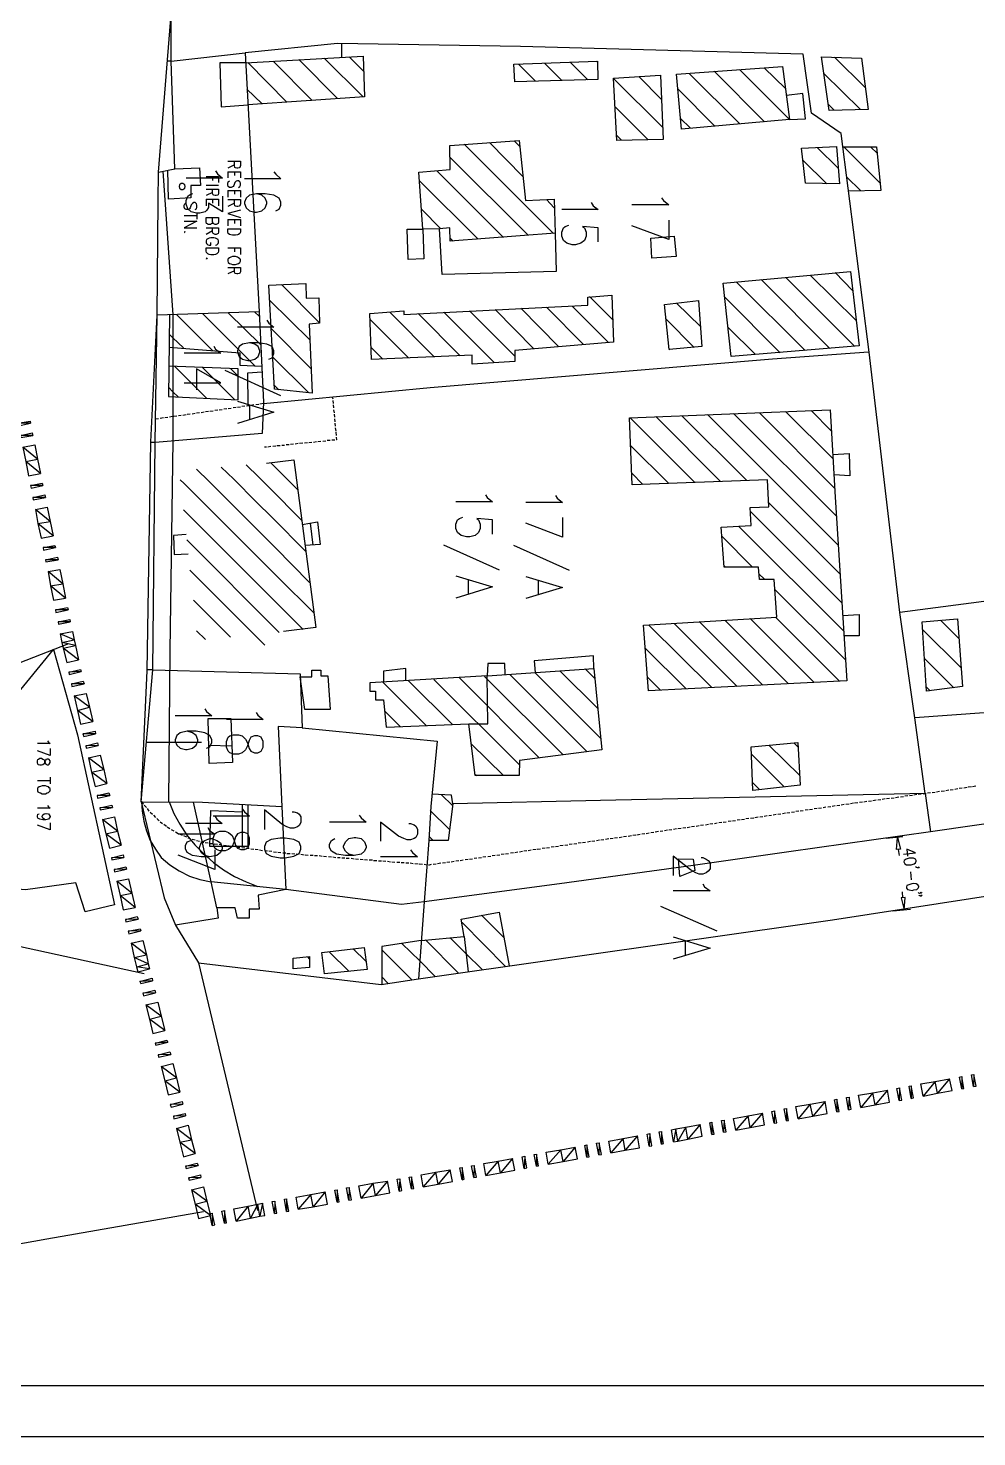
# Model space of a CAD drawing. Header units: metres. Extents: x 6 to 835, y 55 to 1134.
# Drawn here: x 207.9 to 346.2, y 54.8 to 260.5 of the extents above; entities that cross this region are included whole.
import ezdxf

# ---------------------------------------------------------------- set-up
doc = ezdxf.new("R2010")
doc.units = ezdxf.units.M

msp = doc.modelspace()

# ---------------------------------------------------------------- linework, layer by layer
at = {"color": 1}
for p, q in [((226.88, 239.44), (228.72, 262.49)), ((228.72, 255.64), (228.15, 255.64)), ((226.37, 200.01), (225.74, 200.01)), ((276.6, 181.34), (268.47, 185.02)), ((272.03, 179.94), (272.03, 177.91)), ((226.05, 166.8), (225.23, 166.8)), ((338.7, 148.77), (339.46, 143.18))]:
    msp.add_line(p, q, dxfattribs=at)
at = {"color": 5}
for p, q in [((253.61, 256.21), (253.61, 258.24)), ((239.9, 255.45), (245.61, 249.67)), ((243.58, 255.64), (249.29, 249.92)), ((247.33, 255.89), (252.98, 250.18)), ((251.01, 256.08), (256.72, 250.43)), ((254.69, 256.27), (256.79, 254.18)), ((279.39, 255.19), (281.87, 252.72)), ((283.2, 255.32), (285.68, 252.84)), ((286.95, 255.45), (289.49, 252.91)), ((290.76, 255.64), (290.89, 255.51)), ((325.49, 256.21), (330, 251.76)), ((293.24, 253.1), (300.41, 245.98)), ((296.92, 253.41), (300.22, 250.05)), ((304.28, 253.86), (311.65, 246.49)), ((307.9, 254.18), (315.27, 246.81)), ((311.59, 254.43), (318.89, 247.13)), ((315.21, 254.68), (318.32, 251.64)), ((323.91, 253.86), (329.24, 248.59)), ((239.77, 251.57), (241.93, 249.48)), ((302.57, 251.64), (308.03, 246.18)), ((293.49, 248.97), (298.25, 244.21)), ((324.54, 249.35), (325.37, 248.52)), ((302.95, 247.32), (304.48, 245.86)), ((293.68, 244.84), (294.38, 244.14)), ((271.46, 243.51), (284.47, 230.49)), ((275.14, 243.76), (280.03, 238.81)), ((278.76, 244.02), (279.52, 243.25)), ((322.95, 243.06), (326, 240.02)), ((326.83, 243.13), (332.16, 237.79)), ((330.7, 243.13), (331.72, 242.17)), ((269.42, 241.6), (280.79, 230.24)), ((320.86, 241.22), (324.35, 237.73)), ((227.51, 239.57), (228.97, 218.62)), ((267.45, 239.63), (277.17, 229.92)), ((327.21, 238.75), (329.3, 236.71)), ((264.91, 238.24), (273.49, 229.67)), ((283.46, 235.44), (284.6, 234.24)), ((265.23, 234.05), (268.03, 231.19)), ((269.42, 229.79), (269.87, 229.35)), ((321.94, 224.39), (328.61, 217.79)), ((325.56, 224.78), (328.1, 222.17)), ((244.79, 223.06), (250.37, 217.47)), ((311.14, 223.44), (321.18, 213.41)), ((314.76, 223.76), (324.8, 213.73)), ((318.38, 224.08), (328.41, 214.04)), ((243.07, 220.78), (248.98, 214.93)), ((289.74, 221.28), (293.11, 217.92)), ((302.44, 220.33), (305.94, 216.9)), ((309.49, 221.22), (317.56, 213.09)), ((229.48, 218.68), (234.75, 213.41)), ((233.29, 218.81), (240.98, 211.12)), ((237.1, 218.87), (241.74, 214.3)), ((240.91, 219), (241.55, 218.43)), ((260.6, 219), (267.14, 212.46)), ((264.72, 218.81), (270.88, 212.65)), ((268.47, 219), (275.77, 211.69)), ((272.22, 219.19), (278.82, 212.58)), ((275.96, 219.38), (281.62, 213.66)), ((279.71, 219.57), (285.23, 213.98)), ((283.46, 219.76), (288.85, 214.3)), ((287.2, 219.89), (292.47, 214.62)), ((300.92, 217.98), (304.98, 213.85)), ((243.32, 216.65), (249.1, 210.81)), ((257.74, 217.92), (263.33, 212.33)), ((309.94, 216.77), (313.94, 212.84)), ((228.4, 215.82), (228.97, 215.25)), ((228.97, 215.25), (230.5, 213.79)), ((257.87, 213.85), (259.58, 212.14)), ((243.52, 212.46), (248.79, 207.25)), ((301.36, 213.6), (301.43, 213.54)), ((229.23, 211.06), (233.93, 206.42)), ((233.29, 210.93), (237.99, 206.23)), ((237.36, 210.81), (238.5, 209.66)), ((243.77, 208.33), (244.4, 207.69)), ((242.18, 205.66), (241.67, 205.6)), ((252.21, 206.61), (252.28, 206.36)), ((252.28, 206.11), (252.34, 205.66)), ((227.58, 203.57), (227.13, 203.5)), ((228.21, 203.63), (227.77, 203.57)), ((228.91, 203.76), (228.47, 203.69)), ((229.55, 203.82), (229.1, 203.76)), ((230.18, 203.95), (229.8, 203.88)), ((230.88, 204.01), (230.43, 203.95)), ((231.51, 204.14), (231.07, 204.07)), ((232.21, 204.2), (231.77, 204.14)), ((232.85, 204.33), (232.4, 204.27)), ((233.55, 204.39), (233.1, 204.33)), ((234.18, 204.52), (233.74, 204.46)), ((234.82, 204.58), (234.37, 204.52)), ((235.51, 204.71), (235.07, 204.65)), ((236.15, 204.77), (235.7, 204.71)), ((236.85, 204.9), (236.4, 204.84)), ((237.48, 204.96), (237.04, 204.9)), ((238.18, 205.09), (237.74, 205.03)), ((238.82, 205.15), (238.37, 205.09)), ((239.45, 205.28), (239.01, 205.22)), ((240.15, 205.34), (239.71, 205.28)), ((240.78, 205.47), (240.34, 205.41)), ((241.48, 205.54), (241.04, 205.47)), ((252.34, 205.47), (252.41, 205.03)), ((252.41, 204.77), (252.47, 204.33)), ((252.47, 204.14), (252.53, 203.69)), ((295.65, 203.57), (305.11, 194.17)), ((299.4, 203.76), (308.86, 194.3)), ((303.21, 203.88), (312.67, 194.42)), ((306.95, 204.07), (326, 185.02)), ((310.76, 204.2), (325.75, 189.22)), ((314.51, 204.33), (325.49, 193.34)), ((318.32, 204.52), (325.3, 197.53)), ((322.06, 204.65), (325.05, 201.66)), ((226.88, 203.44), (226.43, 203.38)), ((252.53, 203.44), (252.6, 203)), ((252.6, 202.8), (252.66, 202.36)), ((252.66, 202.11), (252.72, 201.66)), ((244.59, 199.5), (244.15, 199.5)), ((245.23, 199.57), (244.85, 199.57)), ((245.93, 199.63), (245.48, 199.63)), ((246.56, 199.76), (246.12, 199.69)), ((247.26, 199.82), (246.82, 199.76)), ((247.9, 199.88), (247.45, 199.82)), ((248.6, 199.95), (248.15, 199.88)), ((249.23, 200.01), (248.79, 199.95)), ((249.93, 200.07), (249.48, 200.01)), ((250.56, 200.14), (250.12, 200.07)), ((251.26, 200.2), (250.82, 200.14)), ((251.9, 200.26), (251.45, 200.26)), ((252.6, 200.33), (252.15, 200.33)), ((252.72, 201.47), (252.79, 201.03)), ((295.71, 199.57), (301.3, 193.98)), ((242.63, 199.31), (242.31, 199.31)), ((243.26, 199.38), (242.82, 199.31)), ((243.96, 199.44), (243.52, 199.38)), ((232.4, 196.07), (234.24, 194.3)), ((236.02, 196.39), (237.86, 194.61)), ((239.64, 196.71), (241.48, 194.93)), ((243.26, 197.03), (247.2, 193.09)), ((295.9, 195.5), (297.49, 193.85)), ((230.05, 194.55), (230.62, 193.98)), ((230.62, 193.98), (233.86, 190.74)), ((234.24, 194.3), (237.48, 191.06)), ((230.5, 190.17), (232.59, 188.07)), ((313.24, 189.91), (326.51, 176.64)), ((315.91, 191.18), (326.26, 180.83)), ((243.45, 189.03), (248.34, 184.07)), ((248.98, 188.2), (249.36, 185.02)), ((311.46, 187.76), (326.83, 172.45)), ((231.01, 185.79), (244.47, 172.26)), ((309.05, 186.29), (313.49, 181.79)), ((243.9, 184.64), (248.91, 179.56)), ((231.45, 181.34), (242.37, 170.42)), ((309.36, 181.98), (309.56, 181.79)), ((244.28, 180.33), (249.55, 175.06)), ((314.44, 180.83), (315.33, 180.01)), ((231.96, 176.96), (237.36, 171.56)), ((316.79, 178.55), (327.08, 168.26)), ((298.38, 173.34), (307.52, 164.26)), ((302.06, 173.59), (311.27, 164.39)), ((305.75, 173.85), (315.02, 164.58)), ((309.49, 174.04), (318.76, 164.77)), ((313.17, 174.29), (322.51, 164.96)), ((316.86, 174.48), (326.19, 165.15)), ((340.92, 174.04), (343.59, 171.37)), ((232.4, 172.52), (233.74, 171.25)), ((338.32, 172.71), (343.91, 167.12)), ((297.87, 169.98), (303.78, 164.07)), ((285.43, 166.67), (290.95, 161.15)), ((289.11, 166.93), (290.51, 165.53)), ((338.57, 168.51), (342.89, 164.2)), ((259.58, 165.02), (265.93, 158.67)), ((263.33, 165.21), (269.74, 158.8)), ((267.01, 165.4), (279.52, 152.96)), ((270.76, 165.66), (282.38, 153.97)), ((274.44, 165.85), (285.87, 154.42)), ((278.12, 166.1), (289.36, 154.86)), ((281.74, 166.42), (291.33, 156.83)), ((298.19, 165.72), (300.03, 163.88)), ((338.83, 164.32), (339.4, 163.75)), ((259.83, 160.83), (262.18, 158.48)), ((233.16, 156.2), (225.1, 156.2)), ((234.18, 155.81), (237.61, 155.69)), ((272.47, 156.01), (277.17, 151.37)), ((313.37, 154.48), (318.13, 149.72)), ((315.91, 155.81), (320.41, 151.37)), ((319.52, 156.13), (320.16, 155.5)), ((211.07, 150.61), (209.23, 150.61)), ((211.07, 151.12), (211.07, 150.16)), ((272.98, 151.62), (273.23, 151.37)), ((313.49, 150.35), (314.51, 149.34)), ((268.15, 148.58), (269.74, 146.99)), ((333.05, 148), (333.49, 148.07)), ((333.75, 148.07), (334.19, 148.13)), ((334.38, 148.19), (334.83, 148.26)), ((335.08, 148.26), (335.53, 148.32)), ((335.72, 148.39), (336.16, 148.45)), ((336.42, 148.45), (336.86, 148.51)), ((337.05, 148.58), (337.5, 148.64)), ((337.69, 148.64), (338.13, 148.7)), ((339.02, 148.83), (339.46, 148.89)), ((339.72, 148.89), (340.16, 148.96)), ((340.35, 149.02), (340.8, 149.08)), ((341.05, 149.08), (341.5, 149.15)), ((341.69, 149.21), (342.13, 149.27)), ((342.32, 149.27), (342.77, 149.34)), ((343.02, 149.4), (343.46, 149.46)), ((343.65, 149.53), (344.1, 149.59)), ((344.35, 149.59), (344.8, 149.66)), ((344.99, 149.72), (345.43, 149.78)), ((345.62, 149.78), (346.07, 149.85)), ((224.34, 147.56), (224.66, 147.24)), ((224.78, 147.05), (225.1, 146.73)), ((225.23, 146.54), (225.48, 146.16)), ((225.67, 146.04), (225.99, 145.72)), ((239.07, 147.18), (239.07, 141.02)), ((266.5, 146.29), (269.3, 143.5)), ((319.21, 146.04), (319.65, 146.1)), ((319.84, 146.16), (320.29, 146.23)), ((320.48, 146.23), (320.92, 146.29)), ((321.18, 146.35), (321.62, 146.42)), ((321.81, 146.42), (322.26, 146.48)), ((322.51, 146.54), (322.95, 146.61)), ((323.14, 146.61), (323.59, 146.67)), ((323.84, 146.73), (324.22, 146.8)), ((324.48, 146.8), (324.92, 146.86)), ((325.11, 146.92), (325.56, 146.99)), ((325.81, 146.99), (326.26, 147.05)), ((326.45, 147.12), (326.89, 147.18)), ((327.14, 147.18), (327.59, 147.24)), ((327.78, 147.31), (328.22, 147.37)), ((328.41, 147.37), (328.86, 147.43)), ((329.11, 147.5), (329.56, 147.56)), ((329.75, 147.56), (330.19, 147.62)), ((330.45, 147.62), (330.89, 147.69)), ((331.08, 147.75), (331.53, 147.81)), ((331.78, 147.81), (332.22, 147.88)), ((332.42, 147.94), (332.86, 148)), ((226.12, 145.59), (226.43, 145.27)), ((227.13, 144.64), (227.45, 144.38)), ((227.64, 144.26), (228.02, 144)), ((304.6, 143.94), (305.05, 144)), ((305.3, 144), (305.75, 144.07)), ((305.94, 144.13), (306.38, 144.19)), ((306.63, 144.19), (307.08, 144.26)), ((307.27, 144.32), (307.71, 144.38)), ((307.97, 144.38), (308.35, 144.45)), ((308.6, 144.51), (309.05, 144.58)), ((309.24, 144.58), (309.68, 144.64)), ((309.94, 144.7), (310.38, 144.77)), ((310.57, 144.77), (311.02, 144.83)), ((311.27, 144.89), (311.71, 144.96)), ((311.9, 144.96), (312.35, 145.02)), ((312.54, 145.08), (312.98, 145.15)), ((313.24, 145.15), (313.68, 145.21)), ((313.87, 145.27), (314.32, 145.34)), ((314.57, 145.34), (315.02, 145.4)), ((315.21, 145.46), (315.65, 145.53)), ((315.91, 145.53), (316.29, 145.59)), ((316.54, 145.65), (316.98, 145.72)), ((317.18, 145.72), (317.62, 145.78)), ((317.87, 145.85), (318.32, 145.91)), ((318.51, 145.91), (318.95, 145.97)), ((228.72, 143.5), (229.1, 143.31)), ((229.35, 143.18), (229.74, 142.92)), ((229.93, 142.86), (230.31, 142.67)), ((230.5, 142.61), (230.94, 142.42)), ((231.13, 142.29), (231.51, 142.16)), ((231.77, 142.1), (232.21, 141.97)), ((232.4, 141.91), (232.85, 141.78)), ((266.31, 142.54), (266.95, 141.91)), ((290.76, 141.91), (291.2, 141.97)), ((291.39, 141.97), (291.84, 142.04)), ((292.09, 142.1), (292.54, 142.16)), ((292.73, 142.16), (293.17, 142.23)), ((293.36, 142.29), (293.81, 142.35)), ((294.06, 142.35), (294.51, 142.42)), ((294.7, 142.48), (295.14, 142.54)), ((295.39, 142.54), (295.84, 142.61)), ((296.03, 142.67), (296.47, 142.73)), ((296.66, 142.73), (297.11, 142.8)), ((297.36, 142.86), (297.81, 142.92)), ((298, 142.92), (298.44, 142.99)), ((298.7, 143.05), (299.14, 143.11)), ((299.33, 143.18), (299.78, 143.24)), ((300.03, 143.24), (300.41, 143.31)), ((300.67, 143.37), (301.11, 143.43)), ((301.3, 143.43), (301.74, 143.5)), ((302, 143.56), (302.44, 143.62)), ((302.63, 143.62), (303.08, 143.69)), ((303.33, 143.75), (303.78, 143.81)), ((303.97, 143.81), (304.41, 143.88)), ((233.67, 141.59), (234.12, 141.53)), ((234.37, 141.46), (234.82, 141.46)), ((235.01, 141.4), (235.45, 141.34)), ((235.7, 141.34), (236.09, 141.27)), ((236.34, 141.21), (236.78, 141.15)), ((236.97, 141.15), (237.42, 141.08)), ((237.67, 141.08), (238.12, 141.02)), ((238.31, 140.96), (238.75, 140.89)), ((239.01, 140.89), (239.45, 140.83)), ((239.64, 140.77), (240.09, 140.77)), ((240.34, 140.7), (240.78, 140.64)), ((240.98, 140.64), (241.42, 140.57)), ((241.61, 140.51), (242.05, 140.45)), ((242.31, 140.45), (242.75, 140.38)), ((242.94, 140.38), (243.39, 140.32)), ((243.64, 140.26), (244.09, 140.19)), ((244.28, 140.19), (244.72, 140.13)), ((245.61, 140), (246.06, 140)), ((246.31, 140), (246.75, 139.94)), ((246.94, 139.94), (247.39, 139.88)), ((247.64, 139.88), (248.09, 139.81)), ((276.85, 139.88), (277.3, 139.94)), ((277.49, 139.94), (277.93, 140)), ((278.19, 140.07), (278.63, 140.13)), ((278.82, 140.13), (279.27, 140.26)), ((279.52, 140.26), (279.96, 140.32)), ((280.15, 140.38), (280.6, 140.45)), ((280.79, 140.45), (281.23, 140.51)), ((281.49, 140.57), (281.93, 140.64)), ((282.12, 140.64), (282.57, 140.7)), ((282.82, 140.77), (283.27, 140.83)), ((283.46, 140.83), (283.9, 140.89)), ((284.16, 140.96), (284.6, 141.02)), ((284.79, 141.02), (285.23, 141.08)), ((285.43, 141.15), (285.87, 141.21)), ((286.12, 141.21), (286.57, 141.27)), ((286.76, 141.34), (287.2, 141.4)), ((287.46, 141.4), (287.9, 141.46)), ((288.09, 141.53), (288.54, 141.59)), ((288.73, 141.59), (289.17, 141.65)), ((289.43, 141.72), (289.87, 141.78)), ((290.06, 141.78), (290.51, 141.84)), ((248.28, 139.81), (248.72, 139.75)), ((248.98, 139.75), (249.42, 139.75)), ((249.61, 139.69), (250.06, 139.69)), ((250.31, 139.69), (250.75, 139.62)), ((250.94, 139.62), (251.39, 139.56)), ((251.64, 139.56), (252.09, 139.5)), ((252.28, 139.5), (252.72, 139.43)), ((252.98, 139.43), (253.36, 139.43)), ((253.61, 139.37), (254.06, 139.37)), ((254.25, 139.3), (254.69, 139.3)), ((254.95, 139.3), (255.39, 139.24)), ((255.58, 139.24), (256.02, 139.18)), ((256.28, 139.18), (256.72, 139.11)), ((256.91, 139.11), (257.36, 139.05)), ((257.61, 139.05), (258.06, 139.05)), ((258.25, 138.99), (258.69, 138.99)), ((258.95, 138.92), (259.39, 138.92)), ((259.58, 138.92), (260.03, 138.86)), ((260.28, 138.86), (260.72, 138.8)), ((260.91, 138.8), (261.36, 138.73)), ((261.61, 138.73), (262.06, 138.73)), ((262.25, 138.67), (262.69, 138.67)), ((262.95, 138.61), (263.39, 138.61)), ((263.58, 138.61), (264.03, 138.54)), ((264.28, 138.54), (264.72, 138.48)), ((264.91, 138.48), (265.36, 138.42)), ((265.61, 138.42), (266.06, 138.35)), ((266.95, 138.42), (267.39, 138.48)), ((267.58, 138.54), (268.03, 138.61)), ((268.28, 138.61), (268.72, 138.67)), ((268.92, 138.73), (269.36, 138.8)), ((269.55, 138.8), (269.99, 138.86)), ((270.25, 138.92), (270.69, 138.99)), ((270.88, 138.99), (271.33, 139.05)), ((271.58, 139.11), (272.03, 139.18)), ((272.22, 139.18), (272.66, 139.24)), ((272.92, 139.3), (273.3, 139.37)), ((273.55, 139.37), (274, 139.43)), ((274.19, 139.5), (274.63, 139.56)), ((274.88, 139.56), (275.33, 139.62)), ((275.52, 139.69), (275.96, 139.75)), ((276.22, 139.75), (276.66, 139.81)), ((271.14, 129.91), (277.49, 123.49)), ((274, 130.99), (277.23, 127.75)), ((271.46, 127.87), (272.03, 122.73)), ((251.77, 125.65), (254.69, 122.79)), ((255.26, 126.1), (257.1, 124.26)), ((259.45, 125.91), (263.77, 121.59)), ((265.8, 127.37), (270.63, 122.54)), ((248.6, 124.89), (248.91, 124.57)), ((251.07, 122.48), (251.14, 122.41)), ((259.45, 121.97), (260.34, 121.08))]:
    msp.add_line(p, q, dxfattribs=at)
at = {"color": 162}
for p, q in [((234.75, 238.81), (234.75, 238.24)), ((237.93, 240.52), (236.97, 240.02)), ((236.97, 239.51), (236.97, 238.62)), ((237.93, 239.51), (237.93, 238.94)), ((233.8, 237.54), (235.64, 237.54)), ((234.75, 236.46), (233.8, 236.02)), ((236.97, 236.78), (236.97, 235.82)), ((237.93, 236.78), (237.93, 236.21)), ((233.8, 235.51), (233.8, 234.55)), ((234.75, 235.51), (234.75, 234.94)), ((237.93, 234.94), (236.97, 234.43)), ((232.47, 233.09), (230.62, 233.09)), ((232.47, 233.54), (232.47, 232.59)), ((236.97, 232.52), (236.97, 231.63)), ((237.93, 232.52), (237.93, 231.95)), ((234.75, 230.87), (233.8, 230.36)), ((237.93, 228.4), (237.93, 227.82)), ((237.93, 225.03), (236.97, 224.59)), ((332.99, 142.23), (335.46, 142.48)), ((334.76, 140.57), (334.89, 139.69)), ((336.54, 137.34), (336.67, 136.13)), ((335.46, 133.53), (335.4, 134.42)), ((334, 131.62), (336.54, 131.88)), ((823.71, 62.28), (19.04, 62.28)), ((834.95, 54.85), (5.64, 54.85))]:
    msp.add_line(p, q, dxfattribs=at)
at = {"color": 3}
for p, q in [((244.72, 206.81), (236.59, 210.49)), ((240.15, 205.41), (240.15, 203.38)), ((286.82, 181.28), (278.69, 184.96)), ((282.25, 179.88), (282.25, 177.79)), ((235.39, 132.07), (234.56, 135.88)), ((265.61, 132.95), (264.79, 121.72)), ((308.35, 128.64), (300.16, 132.26)), ((303.71, 127.18), (303.71, 125.14))]:
    msp.add_line(p, q, dxfattribs=at)
at = {"color": 6}
for p, q in [((234.56, 135.88), (231.96, 147.5)), ((232.72, 124.06), (241.29, 87.87))]:
    msp.add_line(p, q, dxfattribs=at)
at = {"color": 3, "linetype": 'Continuous', "lineweight": 25}
for points in [[(226.88, 239.44), (229.23, 239.95), (228.72, 255.64), (228.72, 262.49), (228.21, 280.08), (228.02, 283.89), (224.21, 303.77), (220.85, 320.15), (217.67, 336.35), (216.15, 344.35), (212.84, 350.38), (211.45, 363.9)], [(243.71, 239.51), (243.96, 239.13), (244.72, 238.49), (239.39, 238.49)], [(243.96, 233.79), (244.47, 234.05), (244.72, 234.62), (244.72, 235.06), (244.47, 235.63), (243.71, 236.08), (242.44, 236.27), (241.17, 236.27), (240.15, 236.08), (239.64, 235.63), (239.39, 235.06), (239.39, 234.87), (239.64, 234.24), (240.15, 233.79), (240.91, 233.6), (241.17, 233.6), (241.93, 233.79), (242.44, 234.24), (242.69, 234.87), (242.69, 235.06), (242.44, 235.63), (241.93, 236.08), (241.17, 236.27)], [(300.22, 235.7), (300.54, 235.32), (301.3, 234.68), (295.9, 234.68)], [(301.3, 232.46), (301.3, 229.6), (295.9, 231.63)], [(224.34, 147.56), (226.05, 166.8), (226.37, 200.01), (226.69, 218.55)], [(242.69, 217.85), (242.94, 217.41), (243.71, 216.84), (238.37, 216.84)], [(242.94, 212.14), (243.45, 212.33), (243.71, 212.96), (243.71, 213.35), (243.45, 213.98), (242.69, 214.36), (241.42, 214.55), (240.15, 214.55), (239.13, 214.36), (238.63, 213.98), (238.37, 213.35), (238.37, 213.16), (238.63, 212.52), (239.13, 212.14), (239.9, 211.95), (240.15, 211.95), (240.91, 212.14), (241.42, 212.52), (241.67, 213.16), (241.67, 213.35), (241.42, 213.98), (240.91, 214.36), (240.15, 214.55)], [(238.37, 206.04), (243.71, 204.39), (238.37, 202.74)], [(284.79, 192.26), (285.04, 191.88), (285.81, 191.25), (280.47, 191.25)], [(285.81, 189.03), (285.81, 186.17), (280.47, 188.2)], [(280.47, 180.45), (285.81, 178.8), (280.47, 177.21)], [(377.5, 172.52), (358.39, 170.48), (357.43, 161.28), (337.18, 159.82)], [(241.1, 160.58), (241.36, 160.2), (242.12, 159.56), (236.78, 159.56)], [(338.7, 148.77), (291.33, 147.75), (269.8, 147.24), (269.11, 141.91), (266.31, 141.91)], [(224.34, 147.56), (227.7, 133.53), (229.35, 129.53)], [(246.37, 146.1), (246.63, 146.1), (247.13, 145.91), (247.39, 145.72), (247.64, 145.34), (247.64, 144.51), (247.39, 144.07), (247.13, 143.88), (246.63, 143.69), (246.12, 143.69), (245.61, 143.88), (244.85, 144.26), (242.31, 146.35), (242.31, 143.5)], [(235.13, 145.4), (235.39, 145.02), (236.15, 144.38), (230.82, 144.38)], [(263.39, 144.38), (263.64, 144.38), (264.15, 144.19), (264.41, 144), (264.66, 143.56), (264.66, 142.8), (264.41, 142.35), (264.15, 142.16), (263.64, 141.97), (263.14, 141.97), (262.63, 142.16), (261.87, 142.54), (259.26, 144.58), (259.26, 141.78)], [(234.37, 139.5), (233.61, 139.69), (233.1, 140.13), (232.85, 140.7), (232.85, 140.89), (233.1, 141.53), (233.61, 141.91), (234.37, 142.16), (234.63, 142.16), (235.39, 141.91), (235.9, 141.53), (236.15, 140.89), (236.15, 140.7), (235.9, 140.13), (235.39, 139.69), (234.37, 139.5), (233.1, 139.5), (231.83, 139.69), (231.07, 140.13), (230.82, 140.7), (230.82, 141.15), (231.07, 141.72), (231.58, 141.91)], [(263.64, 140.51), (263.9, 140.13), (264.66, 139.5), (259.26, 139.5)], [(306, 139.43), (306.25, 139.43), (306.76, 139.18), (307.02, 138.99), (307.33, 138.61), (307.33, 137.78), (307.02, 137.4), (306.76, 137.15), (306.25, 136.96), (305.75, 136.96), (305.24, 137.15), (304.48, 137.59), (301.94, 139.62), (301.94, 136.76)], [(245.42, 134.73), (241.42, 133.91), (241.55, 131.88), (240.09, 131.88), (240.09, 130.54), (238.37, 130.54), (238.05, 132.07), (235.39, 132.07), (235.58, 130.54), (229.35, 129.53), (232.72, 124.06)], [(306.25, 135.56), (306.51, 135.11), (307.33, 134.54), (301.94, 134.54)], [(301.94, 127.81), (307.33, 126.16), (301.94, 124.57)]]:
    msp.add_lwpolyline(points, dxfattribs=at)
at = {"color": 6, "linetype": 'Continuous', "lineweight": 25}
for points in [[(338.7, 148.77), (337.18, 159.82), (335.02, 175.18), (330.51, 213.16), (326.45, 245.1), (322.13, 248.08), (320.92, 256.65), (279.65, 257.8), (252.98, 258.24), (239.51, 256.84)], [(228.72, 255.64), (239.51, 256.84), (241.55, 219.06), (226.69, 218.55), (226.81, 235.25), (226.88, 239.44)], [(241.55, 219.06), (242.18, 205.85), (241.99, 201.28), (226.37, 200.01)], [(242.18, 205.66), (266.5, 208.01), (316.41, 212.2), (330.45, 213.22)], [(226.05, 166.8), (247.52, 166.23), (247.83, 158.35), (267.52, 156.39), (266.57, 146.86), (266.31, 141.91), (265.61, 132.95)], [(247.83, 158.35), (244.34, 158.55), (244.85, 146.86), (245.42, 134.73)], [(224.34, 147.56), (233.29, 147.5), (244.85, 146.86)], [(232.72, 124.06), (259.33, 120.89), (264.79, 121.72), (325.18, 130.29), (360.74, 135.81)]]:
    msp.add_lwpolyline(points, dxfattribs=at)
at = {"color": 5, "linetype": 'Continuous', "lineweight": 25}
for points in [[(239.58, 255.38), (235.83, 255.38), (236.02, 248.97), (239.9, 249.29)], [(239.58, 255.38), (256.72, 256.4), (256.91, 250.43), (239.9, 249.29)], [(318.89, 247.13), (321.24, 247.25), (320.86, 250.94), (318.45, 250.62)], [(326.7, 243.13), (331.59, 243.13), (332.22, 236.78), (327.53, 236.65)], [(229.23, 239.95), (232.85, 240.08), (232.97, 237.48), (231.58, 237.48), (231.58, 235.7), (228.34, 235.51), (228.21, 239.76)], [(284.73, 230.55), (284.85, 224.97), (268.22, 224.52), (267.84, 231.19)], [(228.97, 218.62), (228.97, 200.26), (228.53, 169.59), (228.34, 147.56)], [(228.47, 218.62), (228.34, 206.68), (238.5, 206.23), (238.5, 210.74), (228.34, 211.12)], [(228.4, 213.92), (238.75, 213.09), (238.75, 211.25), (241.93, 211.12)], [(239.96, 205.34), (239.9, 210.17), (241.93, 210.3)], [(228.34, 208.08), (228.97, 207.38), (229.8, 206.61)], [(252.79, 200.77), (252.85, 200.39), (252.79, 200.39)], [(242.63, 196.96), (246.63, 197.47), (249.8, 172.96), (245.1, 172.39)], [(325.24, 198.23), (327.59, 198.36), (327.72, 195.12), (325.43, 195.25)], [(237.86, 194.61), (241.1, 191.31), (243.45, 189.03)], [(241.48, 194.93), (243.01, 193.41), (247.77, 188.58)], [(233.86, 190.74), (236.28, 188.33), (244.28, 180.33)], [(237.48, 191.06), (239.96, 188.58), (243.9, 184.64)], [(232.59, 188.07), (244.72, 175.94), (247.96, 172.71)], [(247.83, 188.01), (250.06, 188.39), (250.44, 185.09), (248.28, 184.96)], [(230.88, 186.55), (229.04, 186.42), (229.16, 183.63), (231.2, 183.75)], [(326.64, 174.74), (329.05, 174.86), (329.05, 171.75), (326.83, 171.75)], [(213.73, 170.61), (192.14, 162.16), (178.81, 156.89)], [(277.42, 166.1), (277.36, 167.75), (274.88, 167.75), (274.82, 165.91), (290.38, 166.99), (290.31, 168.83), (281.68, 168.13), (281.81, 166.42)], [(290.38, 166.99), (291.52, 155.12), (279.52, 153.59), (279.46, 151.37), (273.04, 151.37), (272.15, 158.93), (274.88, 158.93), (274.82, 165.91), (257.68, 164.9), (257.68, 163.69), (258.5, 163.69), (258.5, 162.42), (259.71, 162.42), (260.09, 158.42), (272.15, 158.93)], [(262.95, 165.21), (262.95, 166.99), (259.71, 166.61), (259.71, 165.02)], [(210.69, 156.45), (210.81, 156.26), (211.07, 156.07), (209.23, 156.07)], [(211.07, 155.31), (211.07, 154.29), (209.23, 154.99)], [(269.8, 147.24), (269.61, 148.51), (266.76, 148.64)], [(338.38, 148.7), (338.7, 148.77), (338.83, 148.77)], [(210.69, 146.99), (210.81, 146.8), (211.07, 146.61), (209.23, 146.61)], [(228.4, 147.56), (229.1, 145.85), (229.99, 144.26), (231.01, 142.67), (232.15, 141.27), (233.48, 139.94), (234.88, 138.67), (236.34, 137.59), (237.93, 136.64), (239.64, 135.88), (241.36, 135.18)], [(239.9, 147.12), (239.9, 141.02), (234.37, 141.02), (234.5, 146.29), (239.07, 146.1)], [(210.43, 144.89), (210.18, 145.02), (209.99, 145.15), (209.92, 145.34), (209.92, 145.4), (209.99, 145.65), (210.18, 145.78), (210.43, 145.85), (210.5, 145.85), (210.81, 145.78), (210.94, 145.65), (211.07, 145.4), (211.07, 145.34), (210.94, 145.15), (210.81, 145.02), (210.43, 144.89), (209.99, 144.89), (209.54, 145.02), (209.29, 145.15), (209.23, 145.34), (209.23, 145.46), (209.29, 145.72), (209.48, 145.78)], [(211.07, 144.45), (211.07, 143.43), (209.23, 144.13)], [(226.62, 145.08), (226.81, 144.89), (226.94, 144.83)], [(228.15, 143.88), (228.28, 143.81), (228.53, 143.62)], [(233.04, 141.72), (233.29, 141.65), (233.48, 141.59)], [(244.98, 140.07), (245.17, 140.07), (245.42, 140.07)], [(266.25, 138.35), (266.38, 138.35), (266.69, 138.42)], [(157.92, 137.21), (184.65, 131.24), (206.3, 126.54), (224.78, 122.48)], [(265.17, 127.3), (271.46, 127.87), (271.01, 130.41), (276.54, 131.43), (278, 123.62)], [(269.42, 127.68), (271.71, 125.4), (274.06, 123.05)], [(265.17, 127.3), (259.45, 126.41), (259.45, 120.95)], [(262.37, 126.86), (264.98, 124.32), (267.2, 122.03)], [(233.42, 87.68), (210.56, 83.68), (184.21, 78.98), (161.85, 74.98)]]:
    msp.add_lwpolyline(points, dxfattribs=at)
for points in [[(290.89, 255.64), (290.95, 252.97), (278.82, 252.65), (278.69, 255.19)], [(323.59, 256.27), (329.43, 256.08), (330.38, 248.59), (324.67, 248.46)], [(300.09, 253.6), (300.47, 244.21), (293.74, 244.08), (293.24, 253.16)], [(317.87, 254.87), (318.89, 247.13), (303.14, 245.73), (302.44, 253.73)], [(267.84, 231.19), (265.42, 231.13), (264.85, 239.44), (269.42, 239.83), (269.36, 243.32), (279.46, 244.08), (280.41, 235.32), (284.6, 235.51), (284.73, 230.55), (269.42, 229.35), (269.36, 231.32)], [(325.75, 243.19), (326.19, 237.73), (321.24, 237.86), (320.67, 242.94)], [(230.75, 237.35), (230.69, 237.6), (230.43, 237.79), (230.18, 237.79), (229.93, 237.6), (229.86, 237.35), (229.93, 237.09), (230.18, 236.9), (230.43, 236.9), (230.69, 237.09)], [(265.42, 231.13), (265.55, 226.81), (263.26, 226.68), (263.14, 231.13)], [(302.06, 230.11), (302.38, 227.13), (298.82, 226.87), (298.7, 229.79)], [(327.78, 224.97), (329.05, 214.11), (310.38, 212.52), (309.24, 223.25)], [(242.94, 222.93), (248.34, 223.19), (248.4, 221.03), (250.25, 221.09), (250.37, 217.41), (248.85, 217.28), (249.29, 207.19), (243.77, 207.76)], [(292.98, 221.47), (293.24, 214.62), (278.82, 213.41), (278.82, 211.82), (272.6, 211.44), (272.6, 212.71), (257.93, 212.08), (257.68, 218.81), (262.63, 219.19), (262.63, 218.68), (289.49, 220.01), (289.49, 221.22)], [(305.62, 220.71), (306.13, 213.98), (301.36, 213.54), (300.67, 220.14)], [(324.86, 204.77), (325.56, 192.01), (327.27, 165.21), (298.32, 163.75), (297.62, 173.34), (317.05, 174.48), (316.67, 180.01), (314.51, 180.01), (314.38, 181.79), (309.36, 181.79), (308.92, 187.63), (313.3, 187.88), (313.17, 190.49), (315.91, 190.61), (315.71, 194.55), (295.97, 193.79), (295.59, 203.57)], [(343.4, 174.23), (344.16, 164.39), (338.89, 163.69), (338.26, 173.79)], [(211.57, 169.78), (215.07, 157.34), (220.46, 132.51), (216.15, 131.49), (214.81, 135.69), (207.45, 134.67), (199, 135.43), (196.4, 141.15), (196.02, 156.64), (205.73, 162.61)], [(247.52, 165.78), (249.23, 165.78), (249.23, 166.74), (250.56, 166.74), (250.56, 165.91), (251.58, 165.91), (251.9, 161.02), (248.21, 161.02)], [(237.42, 159.69), (237.67, 153.27), (234.24, 153.15), (234.12, 159.69)], [(320.1, 156.2), (320.48, 149.97), (313.56, 149.21), (313.3, 155.56)], [(211.07, 153.53), (210.94, 153.72), (210.81, 153.78), (210.62, 153.78), (210.43, 153.72), (210.37, 153.59), (210.24, 153.34), (210.18, 153.08), (209.99, 152.96), (209.8, 152.89), (209.54, 152.89), (209.35, 152.96), (209.29, 153.02), (209.23, 153.27), (209.23, 153.53), (209.29, 153.72), (209.35, 153.78), (209.54, 153.91), (209.8, 153.91), (209.99, 153.78), (210.18, 153.66), (210.24, 153.47), (210.37, 153.15), (210.43, 153.02), (210.62, 152.96), (210.81, 152.96), (210.94, 153.02), (211.07, 153.27)], [(211.07, 149.46), (210.94, 149.59), (210.81, 149.72), (210.62, 149.78), (210.37, 149.85), (209.92, 149.85), (209.67, 149.78), (209.48, 149.72), (209.29, 149.59), (209.23, 149.46), (209.23, 149.15), (209.29, 149.02), (209.48, 148.89), (209.67, 148.83), (209.92, 148.7), (210.37, 148.7), (210.62, 148.83), (210.81, 148.89), (210.94, 149.02), (211.07, 149.15)], [(304.86, 139.18), (305.11, 137.53), (302.89, 136.64), (302.7, 139.24)], [(251.07, 122.41), (250.69, 125.53), (256.85, 126.29), (257.29, 123.05)], [(248.91, 124.95), (248.91, 123.37), (246.5, 123.18), (246.5, 124.7)]]:
    msp.add_lwpolyline(points, close=True, dxfattribs=at)
at = {"color": 162, "linetype": 'Continuous', "lineweight": 25}
for points in [[(236.97, 241.03), (238.82, 241.03), (238.82, 240.4), (238.75, 240.14), (238.63, 240.08), (238.44, 240.02), (238.31, 240.02), (238.12, 240.08), (237.99, 240.14), (237.93, 240.4), (237.93, 241.03)], [(233.8, 238.81), (235.64, 238.81), (235.64, 237.92)], [(236.97, 239.51), (238.82, 239.51), (238.82, 238.62)], [(233.8, 236.97), (235.64, 236.97), (235.64, 236.33), (235.58, 236.14), (235.45, 236.08), (235.26, 236.02), (235.13, 236.02), (234.94, 236.08), (234.82, 236.14), (234.75, 236.33), (234.75, 236.97)], [(238.56, 237.22), (238.75, 237.35), (238.82, 237.54), (238.82, 237.86), (238.75, 238.05), (238.56, 238.17), (238.37, 238.17), (238.18, 238.11), (238.12, 238.05), (237.99, 237.92), (237.86, 237.48), (237.74, 237.35), (237.67, 237.29), (237.48, 237.22), (237.23, 237.22), (237.04, 237.35), (236.97, 237.54), (236.97, 237.86), (237.04, 238.05), (237.23, 238.17)], [(236.97, 236.78), (238.82, 236.78), (238.82, 235.82)], [(232.21, 233.98), (232.4, 234.11), (232.47, 234.36), (232.47, 234.62), (232.4, 234.81), (232.21, 235), (232.02, 235), (231.83, 234.87), (231.77, 234.81), (231.64, 234.68), (231.51, 234.24), (231.39, 234.11), (231.32, 234.05), (231.13, 233.98), (230.88, 233.98), (230.69, 234.11), (230.62, 234.36), (230.62, 234.62), (230.69, 234.81), (230.88, 235)], [(233.8, 235.51), (235.64, 235.51), (235.64, 234.55)], [(236.97, 235.44), (238.82, 235.44), (238.82, 234.81), (238.75, 234.55), (238.63, 234.49), (238.44, 234.43), (238.31, 234.43), (238.12, 234.49), (237.99, 234.55), (237.93, 234.81), (237.93, 235.44)], [(234.75, 232.21), (234.69, 231.95), (234.56, 231.89), (234.43, 231.82), (234.12, 231.82), (233.99, 231.89), (233.86, 231.95), (233.8, 232.21), (233.8, 232.84), (235.64, 232.84), (235.64, 232.21), (235.58, 231.95), (235.45, 231.89), (235.26, 231.82), (235.13, 231.82), (234.94, 231.89), (234.82, 231.95), (234.75, 232.21), (234.75, 232.84)], [(238.82, 233.92), (236.97, 233.41), (238.82, 232.84)], [(236.97, 232.52), (238.82, 232.52), (238.82, 231.63)], [(230.62, 232.27), (232.47, 232.27), (230.62, 231.32), (232.47, 231.32)], [(230.82, 230.68), (230.69, 230.74), (230.62, 230.68), (230.69, 230.62)], [(233.8, 231.32), (235.64, 231.32), (235.64, 230.68), (235.58, 230.49), (235.45, 230.43), (235.26, 230.36), (235.13, 230.36), (234.94, 230.43), (234.82, 230.49), (234.75, 230.68), (234.75, 231.32)], [(235.2, 228.78), (235.39, 228.84), (235.58, 229.03), (235.64, 229.16), (235.64, 229.41), (235.58, 229.6), (235.39, 229.73), (235.2, 229.79), (234.94, 229.86), (234.5, 229.86), (234.24, 229.79), (234.05, 229.73), (233.86, 229.6), (233.8, 229.41), (233.8, 229.16), (233.86, 229.03), (234.05, 228.84), (234.24, 228.78), (234.5, 228.78), (234.5, 229.16)], [(236.97, 228.4), (238.82, 228.4), (238.82, 227.44)], [(233.99, 226.81), (233.86, 226.87), (233.8, 226.81), (233.86, 226.74)], [(236.97, 225.54), (238.82, 225.54), (238.82, 224.9), (238.75, 224.71), (238.63, 224.65), (238.44, 224.59), (238.31, 224.59), (238.12, 224.65), (237.99, 224.71), (237.93, 224.9), (237.93, 225.54)], [(335.53, 139.88), (337.3, 140.07), (336.03, 140.64), (336.1, 139.62)], [(337.75, 137.91), (337.69, 137.97), (337.75, 138.03), (337.81, 137.97), (337.75, 137.91), (337.56, 137.91), (337.43, 137.97), (337.3, 138.03)], [(338.13, 134.22), (338, 134.29), (338.13, 134.35), (338.19, 134.29), (338.13, 134.22), (337.94, 134.16), (337.75, 134.22), (337.69, 134.29)], [(338.13, 133.78), (338.07, 133.84), (338.13, 133.91), (338.26, 133.91), (338.13, 133.78), (338, 133.78), (337.81, 133.84), (337.75, 133.91)]]:
    msp.add_lwpolyline(points, dxfattribs=at)
at = {"color": 1, "linetype": 'Continuous', "lineweight": 25}
for points in [[(235.2, 239.63), (235.45, 239.19), (236.21, 238.56), (230.88, 238.56)], [(236.21, 235.95), (236.21, 233.67), (234.18, 234.94), (234.18, 234.3), (233.93, 233.92), (233.67, 233.67), (232.91, 233.48), (232.4, 233.48), (231.64, 233.67), (231.13, 234.11), (230.88, 234.75), (230.88, 235.32), (231.13, 235.95), (231.39, 236.14), (231.89, 236.33)], [(290, 235), (290.25, 234.55), (291.01, 233.98), (285.68, 233.98)], [(291.01, 229.28), (291.01, 231.32), (288.73, 231.51), (288.98, 231.32), (289.24, 230.68), (289.24, 230.11), (288.98, 229.47), (288.47, 229.09), (287.71, 228.84), (287.2, 228.84), (286.44, 229.09), (285.93, 229.47), (285.68, 230.11), (285.68, 230.68), (285.93, 231.32), (286.19, 231.51), (286.7, 231.7)], [(224.34, 147.56), (225.23, 166.67), (225.74, 200.07), (226.69, 218.55)], [(234.94, 214.04), (235.2, 213.6), (235.96, 213.03), (230.62, 213.03)], [(230.62, 208.71), (235.96, 208.71), (232.4, 210.74), (232.4, 207.69)], [(500.5, 196.58), (470.97, 192.71), (429.25, 187.5), (377.37, 180.71), (335.02, 175.18)], [(274.57, 192.33), (274.82, 191.95), (275.58, 191.31), (270.25, 191.31)], [(275.58, 186.61), (275.58, 188.71), (273.3, 188.9), (273.55, 188.71), (273.8, 188.07), (273.8, 187.44), (273.55, 186.87), (273.04, 186.42), (272.28, 186.23), (271.77, 186.23), (271.01, 186.42), (270.5, 186.87), (270.25, 187.44), (270.25, 188.07), (270.5, 188.71), (270.76, 188.9), (271.26, 189.09)], [(270.25, 180.52), (275.58, 178.93), (270.25, 177.28)], [(499.99, 165.66), (437.7, 156.96), (428.87, 155.81), (359.4, 146.04), (339.46, 143.18)], [(233.61, 161.09), (233.86, 160.7), (234.63, 160.07), (229.29, 160.07)], [(233.86, 155.37), (234.37, 155.56), (234.63, 156.2), (234.63, 156.58), (234.37, 157.21), (233.61, 157.59), (232.34, 157.85), (231.07, 157.85), (230.05, 157.59), (229.55, 157.21), (229.29, 156.58), (229.29, 156.39), (229.55, 155.81), (230.05, 155.37), (230.82, 155.18), (231.07, 155.18), (231.83, 155.37), (232.34, 155.81), (232.59, 156.39), (232.59, 156.58), (232.34, 157.21), (231.83, 157.59), (231.07, 157.85)], [(224.4, 147.62), (224.47, 146.16), (224.72, 144.7), (225.1, 143.31), (225.67, 141.91), (226.43, 140.64), (227.26, 139.43), (228.53, 138.35), (229.86, 137.46), (231.39, 136.7), (232.91, 136.19), (234.56, 135.88)], [(239.13, 146.48), (239.39, 146.1), (240.15, 145.46), (234.82, 145.46)], [(256.15, 145.59), (256.41, 145.21), (257.17, 144.58), (251.83, 144.58)], [(234.05, 143.81), (234.31, 143.37), (235.07, 142.8), (229.74, 142.8)], [(255.39, 139.69), (254.63, 139.88), (254.12, 140.32), (253.87, 140.89), (253.87, 141.08), (254.12, 141.72), (254.63, 142.16), (255.39, 142.35), (255.64, 142.35), (256.41, 142.16), (256.91, 141.72), (257.17, 141.08), (257.17, 140.89), (256.91, 140.32), (256.41, 139.88), (255.39, 139.69), (254.12, 139.69), (252.85, 139.88), (252.09, 140.32), (251.83, 140.89), (251.83, 141.34), (252.09, 141.91), (252.6, 142.16)], [(339.46, 143.18), (318.83, 140.26), (304.86, 138.23), (285.36, 135.56), (265.61, 132.95)], [(235.07, 140.51), (235.07, 137.65), (229.74, 139.75)], [(265.61, 132.95), (262.31, 132.57), (245.42, 134.73), (234.56, 135.88)]]:
    msp.add_lwpolyline(points, dxfattribs=at)
at = {"color": 162, "linetype": 'Continuous', "lineweight": 25}
for points in [[(236.97, 231.19), (238.82, 231.19), (238.82, 230.68), (238.75, 230.49), (238.56, 230.36), (238.37, 230.3), (238.12, 230.24), (237.67, 230.24), (237.42, 230.3), (237.23, 230.36), (237.04, 230.49), (236.97, 230.68)], [(233.8, 228.4), (235.64, 228.4), (235.64, 227.89), (235.58, 227.7), (235.39, 227.51), (235.2, 227.44), (234.94, 227.38), (234.5, 227.38), (234.24, 227.44), (234.05, 227.51), (233.86, 227.7), (233.8, 227.89)], [(238.82, 226.68), (238.75, 226.81), (238.56, 226.93), (238.37, 227.06), (238.12, 227.13), (237.67, 227.13), (237.42, 227.06), (237.23, 226.93), (237.04, 226.81), (236.97, 226.68), (236.97, 226.43), (237.04, 226.24), (237.23, 226.11), (237.42, 226.05), (237.67, 225.98), (238.12, 225.98), (238.37, 226.05), (238.56, 226.11), (238.75, 226.24), (238.82, 226.43)], [(335.08, 140.64), (334.51, 140.57), (334.64, 142.35)], [(337.37, 138.99), (337.3, 139.18), (336.99, 139.3), (336.61, 139.3), (336.35, 139.3), (335.91, 139.18), (335.65, 138.99), (335.59, 138.8), (335.65, 138.67), (335.72, 138.48), (335.97, 138.35), (336.42, 138.35), (336.67, 138.35), (337.11, 138.48), (337.3, 138.61), (337.37, 138.86)], [(337.75, 135.24), (337.62, 135.43), (337.37, 135.56), (336.99, 135.62), (336.73, 135.56), (336.29, 135.43), (336.03, 135.3), (335.97, 135.11), (335.97, 134.92), (336.1, 134.73), (336.35, 134.67), (336.8, 134.61), (337.05, 134.67), (337.5, 134.73), (337.69, 134.92), (337.75, 135.11)], [(335.78, 133.59), (335.21, 133.53), (335.65, 131.75)]]:
    msp.add_lwpolyline(points, close=True, dxfattribs=at)
at = {"color": 6, "linetype": 'Continuous', "lineweight": -2}
for points in [[(208.21, 202.8), (206.37, 202.8), (208.15, 203.12)], [(206.43, 202.42), (208.21, 202.8), (206.37, 202.8)], [(208.53, 201.03), (206.75, 201.03), (208.46, 201.41)], [(206.81, 200.71), (208.53, 201.03), (206.75, 201.03)], [(209.23, 197.53), (207.07, 199.31), (208.84, 199.63)], [(207.51, 197.22), (209.23, 197.53), (207.07, 199.31)], [(209.67, 195.44), (207.51, 197.22), (209.23, 197.53)], [(207.89, 195.12), (209.67, 195.44), (207.51, 197.22)], [(209.99, 193.72), (208.21, 193.72), (209.92, 194.04)], [(208.27, 193.34), (209.99, 193.72), (208.21, 193.72)], [(210.37, 191.95), (208.53, 191.95), (210.3, 192.33)], [(208.59, 191.63), (210.37, 191.95), (208.53, 191.95)], [(211.07, 188.45), (208.91, 190.23), (210.62, 190.55)], [(209.29, 188.14), (211.07, 188.45), (208.91, 190.23)], [(211.51, 186.36), (209.29, 188.14), (211.07, 188.45)], [(209.73, 186.04), (211.51, 186.36), (209.29, 188.14)], [(211.83, 184.64), (210.05, 184.64), (211.77, 184.96)], [(210.11, 184.26), (211.83, 184.64), (210.05, 184.64)], [(212.21, 182.87), (210.37, 182.87), (212.15, 183.25)], [(210.43, 182.55), (212.21, 182.87), (210.37, 182.87)], [(212.91, 179.37), (210.75, 181.15), (212.46, 181.47)], [(211.13, 179.06), (212.91, 179.37), (210.75, 181.15)], [(213.29, 177.28), (211.13, 179.06), (212.91, 179.37)], [(211.57, 176.96), (213.29, 177.28), (211.13, 179.06)], [(213.67, 175.56), (211.83, 175.56), (213.61, 175.88)], [(211.89, 175.18), (213.67, 175.56), (211.83, 175.56)], [(213.99, 173.79), (212.21, 173.79), (213.92, 174.17)], [(212.27, 173.47), (213.99, 173.79), (212.21, 173.79)], [(214.56, 171.18), (212.53, 172.07), (214.31, 172.39)], [(212.78, 170.8), (214.56, 171.18), (212.53, 172.07)], [(214.75, 170.36), (212.78, 170.8), (214.56, 171.18)], [(212.97, 169.98), (214.75, 170.36), (212.78, 170.8)], [(215.19, 168.26), (212.97, 169.98), (214.75, 170.36)], [(213.48, 167.88), (215.19, 168.26), (212.97, 169.98)], [(215.58, 166.55), (213.8, 166.48), (215.51, 166.86)], [(213.86, 166.1), (215.58, 166.55), (213.8, 166.48)], [(216.02, 164.77), (214.18, 164.77), (215.89, 165.15)], [(214.24, 164.39), (216.02, 164.77), (214.18, 164.77)], [(216.78, 161.34), (214.56, 162.99), (216.34, 163.37)], [(215.07, 160.89), (216.78, 161.34), (214.56, 162.99)], [(217.29, 159.24), (215.07, 160.89), (216.78, 161.34)], [(215.51, 158.86), (217.29, 159.24), (215.07, 160.89)], [(217.67, 157.47), (215.83, 157.47), (217.61, 157.85)], [(215.96, 157.08), (217.67, 157.47), (215.83, 157.47)], [(218.05, 155.75), (216.27, 155.69), (217.99, 156.13)], [(216.34, 155.37), (218.05, 155.75), (216.27, 155.69)], [(218.88, 152.26), (216.65, 153.97), (218.37, 154.35)], [(217.1, 151.88), (218.88, 152.26), (216.65, 153.97)], [(219.32, 150.23), (217.1, 151.88), (218.88, 152.26)], [(217.61, 149.78), (219.32, 150.23), (217.1, 151.88)], [(219.77, 148.45), (217.92, 148.45), (219.64, 148.83)], [(217.99, 148.07), (219.77, 148.45), (217.92, 148.45)], [(220.15, 146.73), (218.31, 146.67), (220.08, 147.05)], [(218.37, 146.35), (220.15, 146.73), (218.31, 146.67)], [(220.91, 143.24), (218.69, 144.96), (220.46, 145.34)], [(219.19, 142.86), (220.91, 143.24), (218.69, 144.96)], [(221.42, 141.21), (219.19, 142.86), (220.91, 143.24)], [(219.7, 140.77), (221.42, 141.21), (219.19, 142.86)], [(221.8, 139.43), (220.02, 139.37), (221.73, 139.81)], [(220.08, 139.05), (221.8, 139.43), (220.02, 139.37)], [(222.18, 137.72), (220.4, 137.65), (222.12, 138.03)], [(220.46, 137.34), (222.18, 137.72), (220.4, 137.65)], [(223, 134.22), (220.78, 135.94), (222.5, 136.32)], [(221.29, 133.84), (223, 134.22), (220.78, 135.94)], [(223.45, 132.13), (221.29, 133.84), (223, 134.22)], [(221.73, 131.75), (223.45, 132.13), (221.29, 133.84)], [(223.89, 130.41), (222.05, 130.35), (223.77, 130.8)], [(222.12, 130.03), (223.89, 130.41), (222.05, 130.35)], [(224.27, 128.7), (222.43, 128.64), (224.21, 129.02)], [(222.56, 128.26), (224.27, 128.7), (222.43, 128.64)], [(225.1, 125.21), (222.88, 126.92), (224.59, 127.3)], [(223.32, 124.83), (225.1, 125.21), (222.88, 126.92)], [(225.35, 123.87), (223.32, 124.83), (225.1, 125.21)], [(223.64, 123.43), (225.35, 123.87), (223.32, 124.83)], [(225.54, 123.18), (223.64, 123.43), (225.35, 123.87)], [(223.83, 122.73), (225.54, 123.18), (223.64, 123.43)], [(225.99, 121.4), (224.15, 121.33), (225.93, 121.78)], [(224.27, 121.02), (225.99, 121.4), (224.15, 121.33)], [(226.43, 119.68), (224.59, 119.62), (226.31, 120.06)], [(224.66, 119.24), (226.43, 119.68), (224.59, 119.62)], [(227.26, 116.25), (225.04, 117.91), (226.75, 118.29)], [(225.54, 115.81), (227.26, 116.25), (225.04, 117.91)], [(227.77, 114.16), (225.54, 115.81), (227.26, 116.25)], [(226.05, 113.71), (227.77, 114.16), (225.54, 115.81)], [(228.21, 112.44), (226.37, 112.32), (228.08, 112.76)], [(226.5, 112), (228.21, 112.44), (226.37, 112.32)], [(228.66, 110.67), (226.81, 110.6), (228.53, 111.05)], [(226.88, 110.29), (228.66, 110.67), (226.81, 110.6)], [(229.48, 107.24), (227.26, 108.89), (228.97, 109.33)], [(227.77, 106.79), (229.48, 107.24), (227.26, 108.89)], [(229.99, 105.14), (227.77, 106.79), (229.48, 107.24)], [(342.26, 107.11), (340.48, 105.01), (340.16, 106.73)], [(342.64, 105.4), (342.26, 107.11), (340.48, 105.01)], [(344.04, 107.43), (344.04, 105.65), (343.72, 107.36)], [(344.35, 105.71), (344.04, 107.43), (344.04, 105.65)], [(345.81, 107.75), (345.75, 105.97), (345.43, 107.68)], [(346.13, 106.03), (345.81, 107.75), (345.75, 105.97)], [(228.28, 104.76), (229.99, 105.14), (227.77, 106.79)], [(331.08, 105.08), (329.3, 102.92), (328.99, 104.7)], [(331.4, 103.3), (331.08, 105.08), (329.3, 102.92)], [(333.18, 105.46), (331.4, 103.3), (331.08, 105.08)], [(333.49, 103.68), (333.18, 105.46), (331.4, 103.3)], [(334.96, 105.78), (334.89, 103.94), (334.57, 105.71)], [(335.27, 104), (334.96, 105.78), (334.89, 103.94)], [(336.67, 106.09), (336.67, 104.25), (336.35, 106.03)], [(336.99, 104.32), (336.67, 106.09), (336.67, 104.25)], [(340.16, 106.73), (338.38, 104.57), (338.07, 106.35)], [(340.48, 105.01), (340.16, 106.73), (338.38, 104.57)], [(230.43, 103.43), (228.59, 103.36), (230.31, 103.81)], [(228.72, 102.98), (230.43, 103.43), (228.59, 103.36)], [(321.94, 103.43), (320.16, 101.27), (319.84, 103.05)], [(322.32, 101.65), (321.94, 103.43), (320.16, 101.27)], [(324.1, 103.81), (322.32, 101.65), (321.94, 103.43)], [(324.41, 102.03), (324.1, 103.81), (322.32, 101.65)], [(325.81, 104.13), (325.81, 102.28), (325.49, 104.06)], [(326.13, 102.35), (325.81, 104.13), (325.81, 102.28)], [(327.59, 104.44), (327.53, 102.6), (327.21, 104.38)], [(327.91, 102.67), (327.59, 104.44), (327.53, 102.6)], [(230.82, 101.71), (229.04, 101.65), (230.75, 102.03)], [(229.1, 101.27), (230.82, 101.71), (229.04, 101.65)], [(307.59, 100.76), (307.59, 98.98), (307.27, 100.7)], [(307.9, 99.05), (307.59, 100.76), (307.59, 98.98)], [(309.36, 101.08), (309.3, 99.3), (308.98, 101.01)], [(309.68, 99.36), (309.36, 101.08), (309.3, 99.3)], [(312.86, 101.71), (311.08, 99.62), (310.76, 101.33)], [(313.17, 100), (312.86, 101.71), (311.08, 99.62)], [(314.95, 102.09), (313.17, 100), (312.86, 101.71)], [(315.27, 100.38), (314.95, 102.09), (313.17, 100)], [(316.73, 102.41), (316.67, 100.63), (316.35, 102.35)], [(317.05, 100.7), (316.73, 102.41), (316.67, 100.63)], [(318.45, 102.79), (318.45, 100.95), (318.13, 102.73)], [(318.76, 101.01), (318.45, 102.79), (318.45, 100.95)], [(231.7, 98.22), (229.48, 99.87), (231.2, 100.32)], [(229.99, 97.84), (231.7, 98.22), (229.48, 99.87)], [(296.73, 98.79), (294.95, 96.7), (294.63, 98.41)], [(297.05, 97.01), (296.73, 98.79), (294.95, 96.7)], [(298.51, 99.11), (298.44, 97.27), (298.13, 99.05)], [(298.82, 97.33), (298.51, 99.11), (298.44, 97.27)], [(300.22, 99.43), (300.22, 97.59), (299.9, 99.36)], [(300.54, 97.65), (300.22, 99.43), (300.22, 97.59)], [(302.32, 99.81), (302, 97.9), (301.68, 99.68)], [(302.63, 98.03), (302.32, 99.81), (302, 97.9)], [(303.78, 100.06), (302.63, 98.03), (302.32, 99.81)], [(304.09, 98.28), (303.78, 100.06), (302.63, 98.03)], [(305.87, 100.44), (304.09, 98.28), (303.78, 100.06)], [(306.19, 98.73), (305.87, 100.44), (304.09, 98.28)], [(232.21, 96.19), (229.99, 97.84), (231.7, 98.22)], [(230.5, 95.74), (232.21, 96.19), (229.99, 97.84)], [(285.55, 96.76), (283.71, 94.66), (283.39, 96.38)], [(285.87, 95.05), (285.55, 96.76), (283.71, 94.66)], [(287.65, 97.14), (285.87, 95.05), (285.55, 96.76)], [(287.97, 95.43), (287.65, 97.14), (285.87, 95.05)], [(289.36, 97.46), (289.36, 95.68), (289.04, 97.39)], [(289.68, 95.74), (289.36, 97.46), (289.36, 95.68)], [(291.14, 97.78), (291.08, 96), (290.76, 97.71)], [(291.46, 96.06), (291.14, 97.78), (291.08, 96)], [(294.63, 98.41), (292.85, 96.32), (292.54, 98.03)], [(294.95, 96.7), (294.63, 98.41), (292.85, 96.32)], [(232.66, 94.47), (230.82, 94.35), (232.53, 94.79)], [(276.41, 95.11), (274.63, 93.01), (274.31, 94.73)], [(276.73, 93.39), (276.41, 95.11), (274.63, 93.01)], [(278.5, 95.49), (276.73, 93.39), (276.41, 95.11)], [(278.82, 93.78), (278.5, 95.49), (276.73, 93.39)], [(280.28, 95.81), (280.22, 94.03), (279.9, 95.74)], [(280.6, 94.09), (280.28, 95.81), (280.22, 94.03)], [(282, 96.12), (282, 94.35), (281.68, 96.06)], [(282.31, 94.41), (282, 96.12), (282, 94.35)], [(230.88, 94.03), (232.66, 94.47), (230.82, 94.35)], [(233.04, 92.7), (231.26, 92.63), (232.97, 93.08)], [(231.32, 92.31), (233.04, 92.7), (231.26, 92.63)], [(263.77, 92.82), (263.77, 91.04), (263.45, 92.76)], [(264.09, 91.11), (263.77, 92.82), (263.77, 91.04)], [(267.33, 93.46), (265.49, 91.36), (265.17, 93.08)], [(267.65, 91.74), (267.33, 93.46), (265.49, 91.36)], [(269.42, 93.84), (267.65, 91.74), (267.33, 93.46)], [(269.74, 92.12), (269.42, 93.84), (267.65, 91.74)], [(271.14, 94.16), (271.14, 92.38), (270.82, 94.09)], [(271.46, 92.44), (271.14, 94.16), (271.14, 92.38)], [(272.92, 94.47), (272.85, 92.7), (272.53, 94.41)], [(273.23, 92.76), (272.92, 94.47), (272.85, 92.7)], [(233.93, 89.27), (231.7, 90.92), (233.42, 91.36)], [(232.21, 88.82), (233.93, 89.27), (231.7, 90.92)], [(251.2, 90.6), (249.42, 88.44), (249.1, 90.22)], [(251.52, 88.82), (251.2, 90.6), (249.42, 88.44)], [(252.91, 90.92), (252.91, 89.08), (252.6, 90.85)], [(253.23, 89.14), (252.91, 90.92), (252.91, 89.08)], [(254.69, 91.24), (254.63, 89.39), (254.31, 91.17)], [(255.01, 89.46), (254.69, 91.24), (254.63, 89.39)], [(258.18, 91.87), (256.41, 89.71), (256.09, 91.49)], [(258.5, 90.09), (258.18, 91.87), (256.41, 89.71)], [(260.28, 92.19), (258.5, 90.09), (258.18, 91.87)], [(260.6, 90.47), (260.28, 92.19), (258.5, 90.09)], [(262.06, 92.51), (261.99, 90.73), (261.68, 92.44)], [(262.37, 90.79), (262.06, 92.51), (261.99, 90.73)], [(234.43, 87.17), (232.21, 88.82), (233.93, 89.27)], [(232.72, 86.73), (234.43, 87.17), (232.21, 88.82)], [(239.96, 88.5), (238.18, 86.35), (237.86, 88.12)], [(240.28, 86.79), (239.96, 88.5), (238.18, 86.35)], [(241.36, 88.82), (240.28, 86.79), (239.96, 88.5)], [(241.67, 87.04), (241.36, 88.82), (240.28, 86.79)], [(242.05, 88.95), (241.67, 87.04), (241.36, 88.82)], [(242.37, 87.17), (242.05, 88.95), (241.67, 87.04)], [(243.83, 89.27), (243.77, 87.43), (243.45, 89.2)], [(244.15, 87.49), (243.83, 89.27), (243.77, 87.43)], [(245.55, 89.58), (245.55, 87.74), (245.23, 89.52)], [(245.86, 87.81), (245.55, 89.58), (245.55, 87.74)], [(249.1, 90.22), (247.26, 88.06), (246.94, 89.84)], [(249.42, 88.44), (249.1, 90.22), (247.26, 88.06)], [(234.69, 87.49), (234.69, 85.71), (234.37, 87.43)], [(235.07, 85.77), (234.69, 87.49), (234.69, 85.71)], [(236.47, 87.87), (236.47, 86.03), (236.09, 87.81)], [(236.78, 86.09), (236.47, 87.87), (236.47, 86.03)]]:
    msp.add_lwpolyline(points, close=True, dxfattribs=at)
at = {"color": 3, "linetype": 'Continuous', "lineweight": 25}
for points in [[(242.12, 156.32), (241.86, 156.96), (241.36, 157.15), (240.85, 157.15), (240.34, 156.96), (240.09, 156.51), (239.83, 155.69), (239.58, 155.12), (239.07, 154.67), (238.56, 154.48), (237.8, 154.48), (237.29, 154.67), (237.04, 154.93), (236.78, 155.5), (236.78, 156.32), (237.04, 156.96), (237.29, 157.15), (237.8, 157.34), (238.56, 157.34), (239.07, 157.15), (239.58, 156.7), (239.83, 156.13), (240.09, 155.31), (240.34, 154.93), (240.85, 154.67), (241.36, 154.67), (241.86, 154.93), (242.12, 155.5)], [(247.64, 141.02), (247.39, 141.65), (246.63, 142.04), (245.36, 142.23), (244.59, 142.23), (243.32, 142.04), (242.56, 141.65), (242.31, 141.02), (242.31, 140.64), (242.56, 140), (243.32, 139.62), (244.59, 139.37), (245.36, 139.37), (246.63, 139.62), (247.39, 140), (247.64, 140.64)]]:
    msp.add_lwpolyline(points, close=True, dxfattribs=at)
at = {"color": 1, "linetype": 'Continuous', "lineweight": 25}
msp.add_lwpolyline([(240.15, 142.23), (239.9, 142.86), (239.39, 143.05), (238.88, 143.05), (238.37, 142.86), (238.12, 142.42), (237.86, 141.59), (237.61, 141.02), (237.1, 140.57), (236.59, 140.38), (235.83, 140.38), (235.32, 140.57), (235.07, 140.77), (234.82, 141.4), (234.82, 142.23), (235.07, 142.86), (235.32, 143.05), (235.83, 143.24), (236.59, 143.24), (237.1, 143.05), (237.61, 142.61), (237.86, 142.04), (238.12, 141.21), (238.37, 140.77), (238.88, 140.57), (239.39, 140.57), (239.9, 140.77), (240.15, 141.4)], close=True, dxfattribs=at)

doc.saveas('drawing.dxf')
